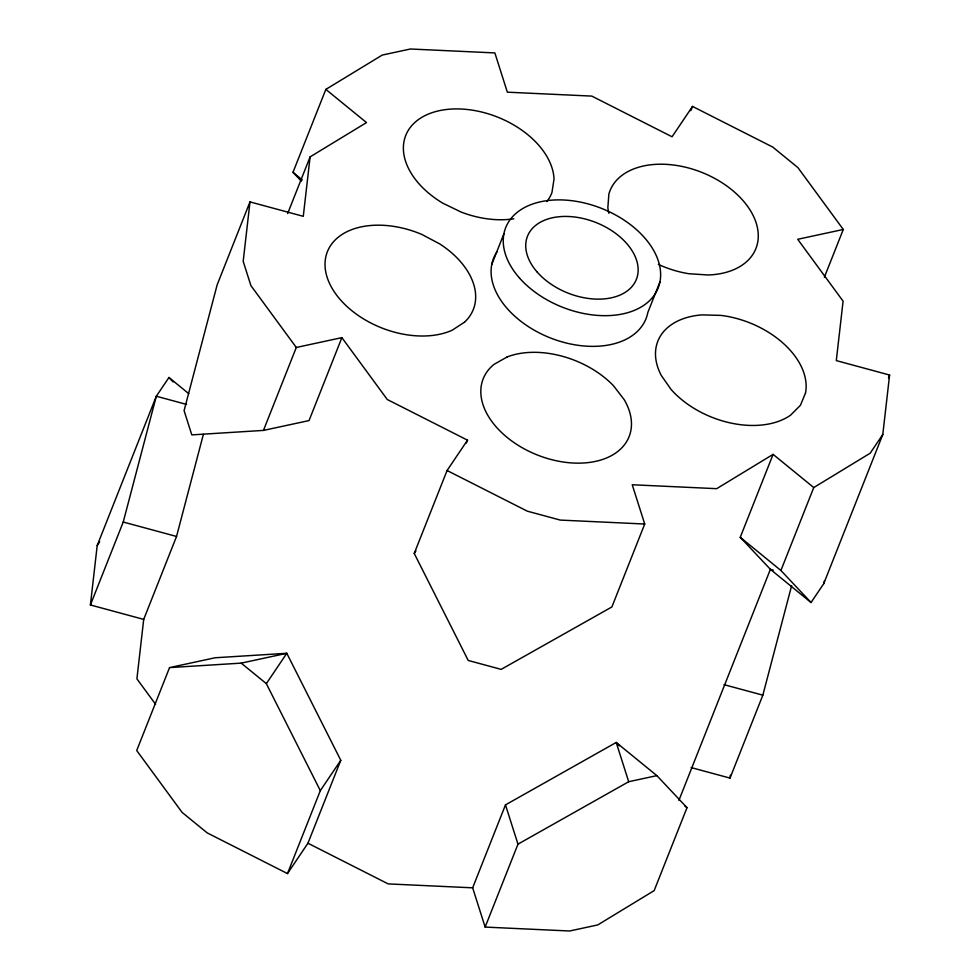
<?xml version="1.0" encoding="UTF-8"?>
<svg xmlns="http://www.w3.org/2000/svg" width="980" height="980" viewBox="0 0 980 980"><rect width="100%" height="100%" fill="white"/><g stroke="black" fill="none" stroke-linecap="round" stroke-linejoin="round"><path stroke-width="1.47" d="M155.587 704.314L136.906 678.834L143.705 619.397L90.405 604.966L97.204 545.517L156.31 396.238L168.952 377.484L188.699 393.605M249.986 201.905L243.187 261.341L250.905 285.609L296.291 347.471L263.461 430.404L191.798 434.887L184.081 410.632L217.156 284.837L249.986 201.905L303.286 216.323L310.096 156.886L366.496 122.574L325.838 89.388L292.996 172.321L301.313 181.165M691.12 767.573L730.014 778.096L730.357 775.131M882.796 434.483L870.154 453.226L813.755 487.55L773.098 454.365L740.255 537.297L770.39 569.331L811.048 602.516L823.69 583.762L882.796 434.483L889.595 375.034L836.295 360.603L843.094 301.166L797.708 239.292L843.29 229.467L797.892 167.592L772.767 147.086L692.517 106.428L672.06 136.771L591.81 96.101L507.346 92.181L494.863 52.92L410.399 49L382.237 55.076L325.838 89.388M90.405 604.966L123.235 522.034L156.31 396.238L186.568 404.422M143.705 619.397L176.535 536.452L203.387 434.348M730.014 778.096L762.844 695.163L791.644 585.648M823.69 583.762L824.462 580.797M287.642 213.591L310.096 156.886M169.552 667.601L136.71 750.533L182.109 812.408L207.233 832.914L287.483 873.572L307.941 843.229L340.783 760.296L286.797 653.293L215.135 657.764L169.552 667.601L241.215 663.129L286.797 653.293L266.339 683.636L320.325 790.639L287.483 873.572M466.407 442.985L467.521 440.167L387.272 399.509L341.885 337.635L309.043 420.579L263.461 430.404M491.764 264.441L503.916 233.755M773.098 454.365L716.686 488.677L632.235 484.757L644.717 524.018L611.888 606.951L501.16 669.377L468.22 660.459L414.234 553.443L447.076 470.51L467.521 440.167M690.839 110.642L692.517 106.428M659.969 281.811L647.829 312.498A81.989 53.141 21.6 0 1 549.437 337.561A81.989 53.141 21.6 0 1 497.081 251.627M472.654 887.819L505.484 804.886L616.212 742.46L656.87 775.633L687.005 807.679L654.162 890.612L597.763 924.924L569.601 931L485.137 927.08L472.654 887.819L388.19 883.899L307.941 843.229M485.137 927.08L517.979 844.148L628.695 781.721L656.87 775.633M824.364 277.254L843.29 229.467M678.895 800.427L770.39 569.331L773.269 570.115M811.048 602.516L780.913 570.483L813.755 487.55M888.48 377.851L889.595 375.034M97.204 545.517L99.74 541.769M414.234 553.443L415.937 550.919M320.325 790.639L340.783 760.296M296.291 347.471L341.885 337.635M644.717 524.018L560.266 520.086L527.326 511.168L447.076 470.51M123.235 522.034L176.535 536.452M723.951 684.64L762.844 695.163M292.996 172.321L302.293 179.916M740.255 537.297L780.913 570.483M684.677 805.781L687.005 807.679M241.215 663.129L266.339 683.636M619.323 745.768L616.212 742.46L628.695 781.721M168.952 377.484L173.105 381.906M505.484 804.886L517.979 844.148M513.814 218.785A78.474 50.862 21.6 0 1 461.139 212.072L442.776 203.166A78.474 50.862 21.6 0 1 439.346 110.679A78.474 50.862 21.6 0 1 554.019 179.168L551.961 192.484A78.474 50.862 21.6 0 1 546.889 201.561M658.34 264.404A78.474 50.862 21.6 0 0 688.879 273.726L708.111 274.988A78.474 50.862 21.6 0 0 731.864 189.863A78.474 50.862 21.6 0 0 608.886 194.016L607.857 207.613A78.474 50.862 21.6 0 0 608.886 213.321M805.499 393.054L800.403 405.316L790.578 415.177A78.474 50.862 21.6 0 1 671.055 389.44L661.218 375.34A78.474 50.862 21.6 0 1 701.974 314.886L720.962 315.401A78.474 50.862 21.6 0 1 805.499 393.054M464.581 322.114L452.209 330.199A78.474 50.862 21.6 0 1 327.099 277.193A78.474 50.862 21.6 0 1 421.731 234.392L439.689 243.885A78.474 50.862 21.6 0 1 464.581 322.114M507.211 356.904L494.055 364.352A78.474 50.862 21.6 0 0 550.245 459.289A78.474 50.862 21.6 0 0 624.125 399.558L613.419 385.655A78.474 50.862 21.6 0 0 507.211 356.904M519.51 278.038A81.989 53.141 21.6 0 0 654.652 294.625A81.989 53.141 21.6 0 0 571.659 200.68A81.989 53.141 21.6 0 0 519.51 278.038M537.346 272.256A58.567 37.963 21.6 0 0 633.876 284.102A58.567 37.963 21.6 0 0 574.599 216.996A58.567 37.963 21.6 0 0 537.346 272.256"/></g></svg>
